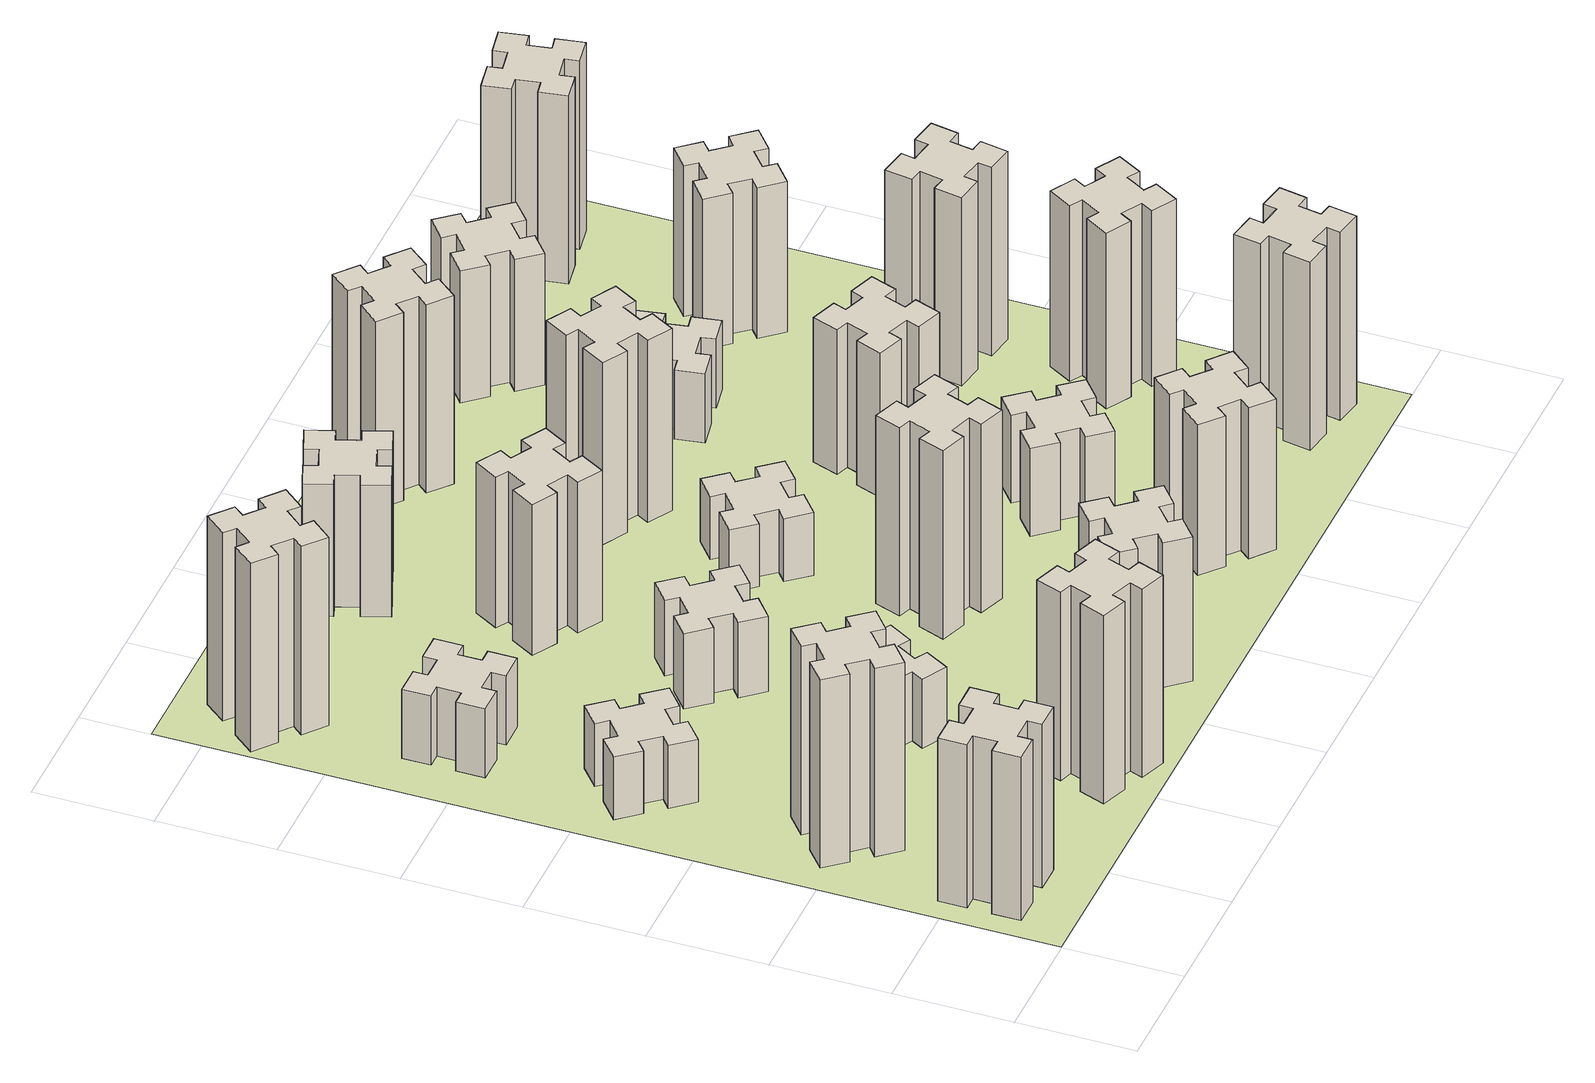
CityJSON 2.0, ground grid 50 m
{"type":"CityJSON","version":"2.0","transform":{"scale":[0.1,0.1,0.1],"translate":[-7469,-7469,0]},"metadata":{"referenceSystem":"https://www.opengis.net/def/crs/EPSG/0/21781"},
"CityObjects":{
"building1":{"type":"Building","attributes":{"class":"1000","function":"1000","usage":"1000","yearOfConstruction":2016,"roofType":"1000","measuredHeight":78,"storeysAboveGround":30,"storeysBelowGround":0},"geometry":[{"type":"Solid","lod":"1","boundaries":[[[[0,1,2,3,4,5,6,7,8,9,10,11,12,13,14,15,16,17,18,19]],[[17,16,20,21]],[[16,15,22,20]],[[15,14,23,22]],[[14,13,24,23]],[[13,12,25,24]],[[12,11,26,25]],[[11,10,27,26]],[[10,9,28,27]],[[9,8,29,28]],[[8,7,30,29]],[[7,6,31,30]],[[6,5,32,31]],[[5,4,33,32]],[[4,3,34,33]],[[3,2,35,34]],[[2,1,36,35]],[[1,0,37,36]],[[0,19,38,37]],[[19,18,39,38]],[[18,17,21,39]],[[24,25,26,27,28,29,30,31,32,33,34,35,36,37,38,39,21,20,22,23]]]]}]},
"building2":{"type":"Building","attributes":{"class":"1000","function":"1000","usage":"1000","yearOfConstruction":2016,"roofType":"1000","measuredHeight":90,"storeysAboveGround":30,"storeysBelowGround":0},"geometry":[{"type":"Solid","lod":"1","boundaries":[[[[40,41,42,43,44,45,46,47,48,49,50,51,52,53,54,55,56,57,58,59]],[[57,56,60,61]],[[56,55,62,60]],[[55,54,63,62]],[[54,53,64,63]],[[53,52,65,64]],[[52,51,66,65]],[[51,50,67,66]],[[50,49,68,67]],[[49,48,69,68]],[[48,47,70,69]],[[47,46,71,70]],[[46,45,72,71]],[[45,44,73,72]],[[44,43,74,73]],[[43,42,75,74]],[[42,41,76,75]],[[41,40,77,76]],[[40,59,78,77]],[[59,58,79,78]],[[58,57,61,79]],[[64,65,66,67,68,69,70,71,72,73,74,75,76,77,78,79,61,60,62,63]]]]}]},
"building3":{"type":"Building","attributes":{"class":"1000","function":"1000","usage":"1000","yearOfConstruction":2016,"roofType":"1000","measuredHeight":30,"storeysAboveGround":30,"storeysBelowGround":0},"geometry":[{"type":"Solid","lod":"1","boundaries":[[[[80,81,82,83,84,85,86,87,88,89,90,91,92,93,94,95,96,97,98,99]],[[97,96,100,101]],[[96,95,102,100]],[[95,94,103,102]],[[94,93,104,103]],[[93,92,105,104]],[[92,91,106,105]],[[91,90,107,106]],[[90,89,108,107]],[[89,88,109,108]],[[88,87,110,109]],[[87,86,111,110]],[[86,85,112,111]],[[85,84,113,112]],[[84,83,114,113]],[[83,82,115,114]],[[82,81,116,115]],[[81,80,117,116]],[[80,99,118,117]],[[99,98,119,118]],[[98,97,101,119]],[[104,105,106,107,108,109,110,111,112,113,114,115,116,117,118,119,101,100,102,103]]]]}]},
"building4":{"type":"Building","attributes":{"class":"1000","function":"1000","usage":"1000","yearOfConstruction":2016,"roofType":"1000","measuredHeight":33,"storeysAboveGround":30,"storeysBelowGround":0},"geometry":[{"type":"Solid","lod":"1","boundaries":[[[[120,121,122,123,124,125,126,127,128,129,130,131,132,133,134,135,136,137,138,139]],[[137,136,140,141]],[[136,135,142,140]],[[135,134,143,142]],[[134,133,144,143]],[[133,132,145,144]],[[132,131,146,145]],[[131,130,147,146]],[[130,129,148,147]],[[129,128,149,148]],[[128,127,150,149]],[[127,126,151,150]],[[126,125,152,151]],[[125,124,153,152]],[[124,123,154,153]],[[123,122,155,154]],[[122,121,156,155]],[[121,120,157,156]],[[120,139,158,157]],[[139,138,159,158]],[[138,137,141,159]],[[144,145,146,147,148,149,150,151,152,153,154,155,156,157,158,159,141,140,142,143]]]]}]},
"building5":{"type":"Building","attributes":{"class":"1000","function":"1000","usage":"1000","yearOfConstruction":2016,"roofType":"1000","measuredHeight":90,"storeysAboveGround":30,"storeysBelowGround":0},"geometry":[{"type":"Solid","lod":"1","boundaries":[[[[160,161,162,163,164,165,166,167,168,169,170,171,172,173,174,175,176,177,178,179]],[[177,176,180,181]],[[176,175,182,180]],[[175,174,183,182]],[[174,173,184,183]],[[173,172,185,184]],[[172,171,186,185]],[[171,170,187,186]],[[170,169,188,187]],[[169,168,189,188]],[[168,167,190,189]],[[167,166,191,190]],[[166,165,192,191]],[[165,164,193,192]],[[164,163,194,193]],[[163,162,195,194]],[[162,161,196,195]],[[161,160,197,196]],[[160,179,198,197]],[[179,178,199,198]],[[178,177,181,199]],[[184,185,186,187,188,189,190,191,192,193,194,195,196,197,198,199,181,180,182,183]]]]}]},
"building6":{"type":"Building","attributes":{"class":"1000","function":"1000","usage":"1000","yearOfConstruction":2016,"roofType":"1000","measuredHeight":90,"storeysAboveGround":30,"storeysBelowGround":0},"geometry":[{"type":"Solid","lod":"1","boundaries":[[[[200,201,202,203,204,205,206,207,208,209,210,211,212,213,214,215,216,217,218,219]],[[217,216,220,221]],[[216,215,222,220]],[[215,214,223,222]],[[214,213,224,223]],[[213,212,225,224]],[[212,211,226,225]],[[211,210,227,226]],[[210,209,228,227]],[[209,208,229,228]],[[208,207,230,229]],[[207,206,231,230]],[[206,205,232,231]],[[205,204,233,232]],[[204,203,234,233]],[[203,202,235,234]],[[202,201,236,235]],[[201,200,237,236]],[[200,219,238,237]],[[219,218,239,238]],[[218,217,221,239]],[[224,225,226,227,228,229,230,231,232,233,234,235,236,237,238,239,221,220,222,223]]]]}]},
"building7":{"type":"Building","attributes":{"class":"1000","function":"1000","usage":"1000","yearOfConstruction":2016,"roofType":"1000","measuredHeight":33,"storeysAboveGround":30,"storeysBelowGround":0},"geometry":[{"type":"Solid","lod":"1","boundaries":[[[[240,241,242,243,244,245,246,247,248,249,250,251,252,253,254,255,256,257,258,259]],[[257,256,260,261]],[[256,255,262,260]],[[255,254,263,262]],[[254,253,264,263]],[[253,252,265,264]],[[252,251,266,265]],[[251,250,267,266]],[[250,249,268,267]],[[249,248,269,268]],[[248,247,270,269]],[[247,246,271,270]],[[246,245,272,271]],[[245,244,273,272]],[[244,243,274,273]],[[243,242,275,274]],[[242,241,276,275]],[[241,240,277,276]],[[240,259,278,277]],[[259,258,279,278]],[[258,257,261,279]],[[264,265,266,267,268,269,270,271,272,273,274,275,276,277,278,279,261,260,262,263]]]]}]},
"building8":{"type":"Building","attributes":{"class":"1000","function":"1000","usage":"1000","yearOfConstruction":2016,"roofType":"1000","measuredHeight":36,"storeysAboveGround":30,"storeysBelowGround":0},"geometry":[{"type":"Solid","lod":"1","boundaries":[[[[280,281,282,283,284,285,286,287,288,289,290,291,292,293,294,295,296,297,298,299]],[[297,296,300,301]],[[296,295,302,300]],[[295,294,303,302]],[[294,293,304,303]],[[293,292,305,304]],[[292,291,306,305]],[[291,290,307,306]],[[290,289,308,307]],[[289,288,309,308]],[[288,287,310,309]],[[287,286,311,310]],[[286,285,312,311]],[[285,284,313,312]],[[284,283,314,313]],[[283,282,315,314]],[[282,281,316,315]],[[281,280,317,316]],[[280,299,318,317]],[[299,298,319,318]],[[298,297,301,319]],[[304,305,306,307,308,309,310,311,312,313,314,315,316,317,318,319,301,300,302,303]]]]}]},
"building9":{"type":"Building","attributes":{"class":"1000","function":"1000","usage":"1000","yearOfConstruction":2016,"roofType":"1000","measuredHeight":69,"storeysAboveGround":30,"storeysBelowGround":0},"geometry":[{"type":"Solid","lod":"1","boundaries":[[[[320,321,322,323,324,325,326,327,328,329,330,331,332,333,334,335,336,337,338,339]],[[337,336,340,341]],[[336,335,342,340]],[[335,334,343,342]],[[334,333,344,343]],[[333,332,345,344]],[[332,331,346,345]],[[331,330,347,346]],[[330,329,348,347]],[[329,328,349,348]],[[328,327,350,349]],[[327,326,351,350]],[[326,325,352,351]],[[325,324,353,352]],[[324,323,354,353]],[[323,322,355,354]],[[322,321,356,355]],[[321,320,357,356]],[[320,339,358,357]],[[339,338,359,358]],[[338,337,341,359]],[[344,345,346,347,348,349,350,351,352,353,354,355,356,357,358,359,341,340,342,343]]]]}]},
"building10":{"type":"Building","attributes":{"class":"1000","function":"1000","usage":"1000","yearOfConstruction":2016,"roofType":"1000","measuredHeight":72,"storeysAboveGround":30,"storeysBelowGround":0},"geometry":[{"type":"Solid","lod":"1","boundaries":[[[[360,361,362,363,364,365,366,367,368,369,370,371,372,373,374,375,376,377,378,379]],[[377,376,380,381]],[[376,375,382,380]],[[375,374,383,382]],[[374,373,384,383]],[[373,372,385,384]],[[372,371,386,385]],[[371,370,387,386]],[[370,369,388,387]],[[369,368,389,388]],[[368,367,390,389]],[[367,366,391,390]],[[366,365,392,391]],[[365,364,393,392]],[[364,363,394,393]],[[363,362,395,394]],[[362,361,396,395]],[[361,360,397,396]],[[360,379,398,397]],[[379,378,399,398]],[[378,377,381,399]],[[384,385,386,387,388,389,390,391,392,393,394,395,396,397,398,399,381,380,382,383]]]]}]},
"building11":{"type":"Building","attributes":{"class":"1000","function":"1000","usage":"1000","yearOfConstruction":2016,"roofType":"1000","measuredHeight":63,"storeysAboveGround":30,"storeysBelowGround":0},"geometry":[{"type":"Solid","lod":"1","boundaries":[[[[400,401,402,403,404,405,406,407,408,409,410,411,412,413,414,415,416,417,418,419]],[[417,416,420,421]],[[416,415,422,420]],[[415,414,423,422]],[[414,413,424,423]],[[413,412,425,424]],[[412,411,426,425]],[[411,410,427,426]],[[410,409,428,427]],[[409,408,429,428]],[[408,407,430,429]],[[407,406,431,430]],[[406,405,432,431]],[[405,404,433,432]],[[404,403,434,433]],[[403,402,435,434]],[[402,401,436,435]],[[401,400,437,436]],[[400,419,438,437]],[[419,418,439,438]],[[418,417,421,439]],[[424,425,426,427,428,429,430,431,432,433,434,435,436,437,438,439,421,420,422,423]]]]}]},
"building12":{"type":"Building","attributes":{"class":"1000","function":"1000","usage":"1000","yearOfConstruction":2016,"roofType":"1000","measuredHeight":90,"storeysAboveGround":30,"storeysBelowGround":0},"geometry":[{"type":"Solid","lod":"1","boundaries":[[[[440,441,442,443,444,445,446,447,448,449,450,451,452,453,454,455,456,457,458,459]],[[457,456,460,461]],[[456,455,462,460]],[[455,454,463,462]],[[454,453,464,463]],[[453,452,465,464]],[[452,451,466,465]],[[451,450,467,466]],[[450,449,468,467]],[[449,448,469,468]],[[448,447,470,469]],[[447,446,471,470]],[[446,445,472,471]],[[445,444,473,472]],[[444,443,474,473]],[[443,442,475,474]],[[442,441,476,475]],[[441,440,477,476]],[[440,459,478,477]],[[459,458,479,478]],[[458,457,461,479]],[[464,465,466,467,468,469,470,471,472,473,474,475,476,477,478,479,461,460,462,463]]]]}]},
"building13":{"type":"Building","attributes":{"class":"1000","function":"1000","usage":"1000","yearOfConstruction":2016,"roofType":"1000","measuredHeight":30,"storeysAboveGround":30,"storeysBelowGround":0},"geometry":[{"type":"Solid","lod":"1","boundaries":[[[[480,481,482,483,484,485,486,487,488,489,490,491,492,493,494,495,496,497,498,499]],[[497,496,500,501]],[[496,495,502,500]],[[495,494,503,502]],[[494,493,504,503]],[[493,492,505,504]],[[492,491,506,505]],[[491,490,507,506]],[[490,489,508,507]],[[489,488,509,508]],[[488,487,510,509]],[[487,486,511,510]],[[486,485,512,511]],[[485,484,513,512]],[[484,483,514,513]],[[483,482,515,514]],[[482,481,516,515]],[[481,480,517,516]],[[480,499,518,517]],[[499,498,519,518]],[[498,497,501,519]],[[504,505,506,507,508,509,510,511,512,513,514,515,516,517,518,519,501,500,502,503]]]]}]},
"building14":{"type":"Building","attributes":{"class":"1000","function":"1000","usage":"1000","yearOfConstruction":2016,"roofType":"1000","measuredHeight":72,"storeysAboveGround":30,"storeysBelowGround":0},"geometry":[{"type":"Solid","lod":"1","boundaries":[[[[520,521,522,523,524,525,526,527,528,529,530,531,532,533,534,535,536,537,538,539]],[[537,536,540,541]],[[536,535,542,540]],[[535,534,543,542]],[[534,533,544,543]],[[533,532,545,544]],[[532,531,546,545]],[[531,530,547,546]],[[530,529,548,547]],[[529,528,549,548]],[[528,527,550,549]],[[527,526,551,550]],[[526,525,552,551]],[[525,524,553,552]],[[524,523,554,553]],[[523,522,555,554]],[[522,521,556,555]],[[521,520,557,556]],[[520,539,558,557]],[[539,538,559,558]],[[538,537,541,559]],[[544,545,546,547,548,549,550,551,552,553,554,555,556,557,558,559,541,540,542,543]]]]}]},
"building15":{"type":"Building","attributes":{"class":"1000","function":"1000","usage":"1000","yearOfConstruction":2016,"roofType":"1000","measuredHeight":87,"storeysAboveGround":30,"storeysBelowGround":0},"geometry":[{"type":"Solid","lod":"1","boundaries":[[[[560,561,562,563,564,565,566,567,568,569,570,571,572,573,574,575,576,577,578,579]],[[577,576,580,581]],[[576,575,582,580]],[[575,574,583,582]],[[574,573,584,583]],[[573,572,585,584]],[[572,571,586,585]],[[571,570,587,586]],[[570,569,588,587]],[[569,568,589,588]],[[568,567,590,589]],[[567,566,591,590]],[[566,565,592,591]],[[565,564,593,592]],[[564,563,594,593]],[[563,562,595,594]],[[562,561,596,595]],[[561,560,597,596]],[[560,579,598,597]],[[579,578,599,598]],[[578,577,581,599]],[[584,585,586,587,588,589,590,591,592,593,594,595,596,597,598,599,581,580,582,583]]]]}]},
"building16":{"type":"Building","attributes":{"class":"1000","function":"1000","usage":"1000","yearOfConstruction":2016,"roofType":"1000","measuredHeight":90,"storeysAboveGround":30,"storeysBelowGround":0},"geometry":[{"type":"Solid","lod":"1","boundaries":[[[[600,601,602,603,604,605,606,607,608,609,610,611,612,613,614,615,616,617,618,619]],[[617,616,620,621]],[[616,615,622,620]],[[615,614,623,622]],[[614,613,624,623]],[[613,612,625,624]],[[612,611,626,625]],[[611,610,627,626]],[[610,609,628,627]],[[609,608,629,628]],[[608,607,630,629]],[[607,606,631,630]],[[606,605,632,631]],[[605,604,633,632]],[[604,603,634,633]],[[603,602,635,634]],[[602,601,636,635]],[[601,600,637,636]],[[600,619,638,637]],[[619,618,639,638]],[[618,617,621,639]],[[624,625,626,627,628,629,630,631,632,633,634,635,636,637,638,639,621,620,622,623]]]]}]},
"building17":{"type":"Building","attributes":{"class":"1000","function":"1000","usage":"1000","yearOfConstruction":2016,"roofType":"1000","measuredHeight":42,"storeysAboveGround":30,"storeysBelowGround":0},"geometry":[{"type":"Solid","lod":"1","boundaries":[[[[640,641,642,643,644,645,646,647,648,649,650,651,652,653,654,655,656,657,658,659]],[[657,656,660,661]],[[656,655,662,660]],[[655,654,663,662]],[[654,653,664,663]],[[653,652,665,664]],[[652,651,666,665]],[[651,650,667,666]],[[650,649,668,667]],[[649,648,669,668]],[[648,647,670,669]],[[647,646,671,670]],[[646,645,672,671]],[[645,644,673,672]],[[644,643,674,673]],[[643,642,675,674]],[[642,641,676,675]],[[641,640,677,676]],[[640,659,678,677]],[[659,658,679,678]],[[658,657,661,679]],[[664,665,666,667,668,669,670,671,672,673,674,675,676,677,678,679,661,660,662,663]]]]}]},
"building18":{"type":"Building","attributes":{"class":"1000","function":"1000","usage":"1000","yearOfConstruction":2016,"roofType":"1000","measuredHeight":69,"storeysAboveGround":30,"storeysBelowGround":0},"geometry":[{"type":"Solid","lod":"1","boundaries":[[[[680,681,682,683,684,685,686,687,688,689,690,691,692,693,694,695,696,697,698,699]],[[697,696,700,701]],[[696,695,702,700]],[[695,694,703,702]],[[694,693,704,703]],[[693,692,705,704]],[[692,691,706,705]],[[691,690,707,706]],[[690,689,708,707]],[[689,688,709,708]],[[688,687,710,709]],[[687,686,711,710]],[[686,685,712,711]],[[685,684,713,712]],[[684,683,714,713]],[[683,682,715,714]],[[682,681,716,715]],[[681,680,717,716]],[[680,699,718,717]],[[699,698,719,718]],[[698,697,701,719]],[[704,705,706,707,708,709,710,711,712,713,714,715,716,717,718,719,701,700,702,703]]]]}]},
"building19":{"type":"Building","attributes":{"class":"1000","function":"1000","usage":"1000","yearOfConstruction":2016,"roofType":"1000","measuredHeight":33,"storeysAboveGround":30,"storeysBelowGround":0},"geometry":[{"type":"Solid","lod":"1","boundaries":[[[[720,721,722,723,724,725,726,727,728,729,730,731,732,733,734,735,736,737,738,739]],[[737,736,740,741]],[[736,735,742,740]],[[735,734,743,742]],[[734,733,744,743]],[[733,732,745,744]],[[732,731,746,745]],[[731,730,747,746]],[[730,729,748,747]],[[729,728,749,748]],[[728,727,750,749]],[[727,726,751,750]],[[726,725,752,751]],[[725,724,753,752]],[[724,723,754,753]],[[723,722,755,754]],[[722,721,756,755]],[[721,720,757,756]],[[720,739,758,757]],[[739,738,759,758]],[[738,737,741,759]],[[744,745,746,747,748,749,750,751,752,753,754,755,756,757,758,759,741,740,742,743]]]]}]},
"building20":{"type":"Building","attributes":{"class":"1000","function":"1000","usage":"1000","yearOfConstruction":2016,"roofType":"1000","measuredHeight":90,"storeysAboveGround":30,"storeysBelowGround":0},"geometry":[{"type":"Solid","lod":"1","boundaries":[[[[760,761,762,763,764,765,766,767,768,769,770,771,772,773,774,775,776,777,778,779]],[[777,776,780,781]],[[776,775,782,780]],[[775,774,783,782]],[[774,773,784,783]],[[773,772,785,784]],[[772,771,786,785]],[[771,770,787,786]],[[770,769,788,787]],[[769,768,789,788]],[[768,767,790,789]],[[767,766,791,790]],[[766,765,792,791]],[[765,764,793,792]],[[764,763,794,793]],[[763,762,795,794]],[[762,761,796,795]],[[761,760,797,796]],[[760,779,798,797]],[[779,778,799,798]],[[778,777,781,799]],[[784,785,786,787,788,789,790,791,792,793,794,795,796,797,798,799,781,780,782,783]]]]}]},
"building21":{"type":"Building","attributes":{"class":"1000","function":"1000","usage":"1000","yearOfConstruction":2016,"roofType":"1000","measuredHeight":63,"storeysAboveGround":30,"storeysBelowGround":0},"geometry":[{"type":"Solid","lod":"1","boundaries":[[[[800,801,802,803,804,805,806,807,808,809,810,811,812,813,814,815,816,817,818,819]],[[817,816,820,821]],[[816,815,822,820]],[[815,814,823,822]],[[814,813,824,823]],[[813,812,825,824]],[[812,811,826,825]],[[811,810,827,826]],[[810,809,828,827]],[[809,808,829,828]],[[808,807,830,829]],[[807,806,831,830]],[[806,805,832,831]],[[805,804,833,832]],[[804,803,834,833]],[[803,802,835,834]],[[802,801,836,835]],[[801,800,837,836]],[[800,819,838,837]],[[819,818,839,838]],[[818,817,821,839]],[[824,825,826,827,828,829,830,831,832,833,834,835,836,837,838,839,821,820,822,823]]]]}]},
"building22":{"type":"Building","attributes":{"class":"1000","function":"1000","usage":"1000","yearOfConstruction":2016,"roofType":"1000","measuredHeight":84,"storeysAboveGround":30,"storeysBelowGround":0},"geometry":[{"type":"Solid","lod":"1","boundaries":[[[[840,841,842,843,844,845,846,847,848,849,850,851,852,853,854,855,856,857,858,859]],[[857,856,860,861]],[[856,855,862,860]],[[855,854,863,862]],[[854,853,864,863]],[[853,852,865,864]],[[852,851,866,865]],[[851,850,867,866]],[[850,849,868,867]],[[849,848,869,868]],[[848,847,870,869]],[[847,846,871,870]],[[846,845,872,871]],[[845,844,873,872]],[[844,843,874,873]],[[843,842,875,874]],[[842,841,876,875]],[[841,840,877,876]],[[840,859,878,877]],[[859,858,879,878]],[[858,857,861,879]],[[864,865,866,867,868,869,870,871,872,873,874,875,876,877,878,879,861,860,862,863]]]]}]},
"building23":{"type":"Building","attributes":{"class":"1000","function":"1000","usage":"1000","yearOfConstruction":2016,"roofType":"1000","measuredHeight":90,"storeysAboveGround":30,"storeysBelowGround":0},"geometry":[{"type":"Solid","lod":"1","boundaries":[[[[880,881,882,883,884,885,886,887,888,889,890,891,892,893,894,895,896,897,898,899]],[[897,896,900,901]],[[896,895,902,900]],[[895,894,903,902]],[[894,893,904,903]],[[893,892,905,904]],[[892,891,906,905]],[[891,890,907,906]],[[890,889,908,907]],[[889,888,909,908]],[[888,887,910,909]],[[887,886,911,910]],[[886,885,912,911]],[[885,884,913,912]],[[884,883,914,913]],[[883,882,915,914]],[[882,881,916,915]],[[881,880,917,916]],[[880,899,918,917]],[[899,898,919,918]],[[898,897,901,919]],[[904,905,906,907,908,909,910,911,912,913,914,915,916,917,918,919,901,900,902,903]]]]}]},
"building24":{"type":"Building","attributes":{"class":"1000","function":"1000","usage":"1000","yearOfConstruction":2016,"roofType":"1000","measuredHeight":72,"storeysAboveGround":30,"storeysBelowGround":0},"geometry":[{"type":"Solid","lod":"1","boundaries":[[[[920,921,922,923,924,925,926,927,928,929,930,931,932,933,934,935,936,937,938,939]],[[937,936,940,941]],[[936,935,942,940]],[[935,934,943,942]],[[934,933,944,943]],[[933,932,945,944]],[[932,931,946,945]],[[931,930,947,946]],[[930,929,948,947]],[[929,928,949,948]],[[928,927,950,949]],[[927,926,951,950]],[[926,925,952,951]],[[925,924,953,952]],[[924,923,954,953]],[[923,922,955,954]],[[922,921,956,955]],[[921,920,957,956]],[[920,939,958,957]],[[939,938,959,958]],[[938,937,941,959]],[[944,945,946,947,948,949,950,951,952,953,954,955,956,957,958,959,941,940,942,943]]]]}]},
"building25":{"type":"Building","attributes":{"class":"1000","function":"1000","usage":"1000","yearOfConstruction":2016,"roofType":"1000","measuredHeight":90,"storeysAboveGround":30,"storeysBelowGround":0},"geometry":[{"type":"Solid","lod":"1","boundaries":[[[[960,961,962,963,964,965,966,967,968,969,970,971,972,973,974,975,976,977,978,979]],[[977,976,980,981]],[[976,975,982,980]],[[975,974,983,982]],[[974,973,984,983]],[[973,972,985,984]],[[972,971,986,985]],[[971,970,987,986]],[[970,969,988,987]],[[969,968,989,988]],[[968,967,990,989]],[[967,966,991,990]],[[966,965,992,991]],[[965,964,993,992]],[[964,963,994,993]],[[963,962,995,994]],[[962,961,996,995]],[[961,960,997,996]],[[960,979,998,997]],[[979,978,999,998]],[[978,977,981,999]],[[984,985,986,987,988,989,990,991,992,993,994,995,996,997,998,999,981,980,982,983]]]]}]},
"landuse1":{"type":"LandUse","attributes":{"name":"plot1","function":"1010"},"geometry":[{"type":"MultiSurface","lod":"1","boundaries":[[[1000,1001,1002,1003]]]}]}
},
"vertices":[
[165,425,0],[165,325,0],[105,325,0],[105,205,0],[225,205,0],[225,265,0],[325,265,0],[325,205,0],[445,205,0],[445,325,0],[385,325,0],[385,425,0],[445,425,0],[445,545,0],[325,545,0],[325,485,0],[225,485,0],[225,545,0],[105,545,0],[105,425,0],[225,485,780],[225,545,780],[325,485,780],[325,545,780],[445,545,780],[445,425,780],[385,425,780],[385,325,780],[445,325,780],[445,205,780],[325,205,780],[325,265,780],[225,265,780],[225,205,780],[105,205,780],[105,325,780],[165,325,780],[165,425,780],[105,425,780],[105,545,780],
[492,1048,0],[427,1124,0],[473,1163,0],[396,1255,0],[304,1178,0],[343,1132,0],[266,1067,0],[228,1113,0],[136,1036,0],[213,944,0],[259,983,0],[323,906,0],[277,868,0],[354,776,0],[446,853,0],[408,899,0],[484,963,0],[523,917,0],[615,994,0],[538,1086,0],[484,963,900],[523,917,900],[408,899,900],[446,853,900],[354,776,900],[277,868,900],[323,906,900],[259,983,900],[213,944,900],[136,1036,900],[228,1113,900],[266,1067,900],[343,1132,900],[304,1178,900],[396,1255,900],[473,1163,900],[427,1124,900],[492,1048,900],[538,1086,900],[615,994,900],
[492,1888,0],[427,1964,0],[473,2003,0],[396,2095,0],[304,2018,0],[343,1972,0],[266,1907,0],[228,1953,0],[136,1876,0],[213,1784,0],[259,1823,0],[323,1746,0],[277,1708,0],[354,1616,0],[446,1693,0],[408,1739,0],[484,1803,0],[523,1757,0],[615,1834,0],[538,1926,0],[484,1803,300],[523,1757,300],[408,1739,300],[446,1693,300],[354,1616,300],[277,1708,300],[323,1746,300],[259,1823,300],[213,1784,300],[136,1876,300],[228,1953,300],[266,1907,300],[343,1972,300],[304,2018,300],[396,2095,300],[473,2003,300],[427,1964,300],[492,1888,300],[538,1926,300],[615,1834,300],
[485,2545,0],[485,2645,0],[545,2645,0],[545,2765,0],[425,2765,0],[425,2705,0],[325,2705,0],[325,2765,0],[205,2765,0],[205,2645,0],[265,2645,0],[265,2545,0],[205,2545,0],[205,2425,0],[325,2425,0],[325,2485,0],[425,2485,0],[425,2425,0],[545,2425,0],[545,2545,0],[425,2485,330],[425,2425,330],[325,2485,330],[325,2425,330],[205,2425,330],[205,2545,330],[265,2545,330],[265,2645,330],[205,2645,330],[205,2765,330],[325,2765,330],[325,2705,330],[425,2705,330],[425,2765,330],[545,2765,330],[545,2645,330],[485,2645,330],[485,2545,330],[545,2545,330],[545,2425,330],
[1029,360,0],[995,266,0],[939,287,0],[897,174,0],[1010,133,0],[1031,189,0],[1125,155,0],[1104,99,0],[1217,57,0],[1258,170,0],[1202,191,0],[1236,285,0],[1292,264,0],[1333,377,0],[1220,418,0],[1200,362,0],[1106,396,0],[1127,452,0],[1014,493,0],[973,380,0],[1106,396,900],[1127,452,900],[1200,362,900],[1220,418,900],[1333,377,900],[1292,264,900],[1236,285,900],[1202,191,900],[1258,170,900],[1217,57,900],[1104,99,900],[1125,155,900],[1031,189,900],[1010,133,900],[897,174,900],[939,287,900],[995,266,900],[1029,360,900],[973,380,900],[1014,493,900],
[384,3387,0],[308,3452,0],[346,3498,0],[254,3575,0],[177,3483,0],[223,3444,0],[159,3368,0],[113,3406,0],[36,3314,0],[128,3237,0],[166,3283,0],[243,3219,0],[204,3173,0],[296,3096,0],[373,3188,0],[327,3226,0],[392,3303,0],[438,3264,0],[515,3356,0],[423,3433,0],[392,3303,900],[438,3264,900],[327,3226,900],[373,3188,900],[296,3096,900],[204,3173,900],[243,3219,900],[166,3283,900],[128,3237,900],[36,3314,900],[113,3406,900],[159,3368,900],[223,3444,900],[177,3483,900],[254,3575,900],[346,3498,900],[308,3452,900],[384,3387,900],[423,3433,900],[515,3356,900],
[1086,1017,0],[1136,1104,0],[1188,1074,0],[1248,1178,0],[1144,1238,0],[1114,1186,0],[1027,1236,0],[1057,1288,0],[953,1348,0],[893,1244,0],[945,1214,0],[895,1127,0],[843,1157,0],[783,1053,0],[887,993,0],[917,1045,0],[1004,995,0],[974,943,0],[1078,883,0],[1138,987,0],[1004,995,330],[974,943,330],[917,1045,330],[887,993,330],[783,1053,330],[843,1157,330],[895,1127,330],[945,1214,330],[893,1244,330],[953,1348,330],[1057,1288,330],[1027,1236,330],[1114,1186,330],[1144,1238,330],[1248,1178,330],[1188,1074,330],[1136,1104,330],[1086,1017,330],[1138,987,330],[1078,883,330],
[1083,1972,0],[1006,1907,0],[968,1953,0],[876,1876,0],[953,1784,0],[999,1823,0],[1063,1746,0],[1017,1708,0],[1094,1616,0],[1186,1693,0],[1148,1739,0],[1224,1803,0],[1263,1757,0],[1355,1834,0],[1278,1926,0],[1232,1888,0],[1167,1964,0],[1213,2003,0],[1136,2095,0],[1044,2018,0],[1167,1964,360],[1213,2003,360],[1232,1888,360],[1278,1926,360],[1355,1834,360],[1263,1757,360],[1224,1803,360],[1148,1739,360],[1186,1693,360],[1094,1616,360],[1017,1708,360],[1063,1746,360],[999,1823,360],[953,1784,360],[876,1876,360],[968,1953,360],[1006,1907,360],[1083,1972,360],[1044,2018,360],[1136,2095,360],
[1639,343,0],[1703,266,0],[1657,228,0],[1734,136,0],[1826,213,0],[1788,259,0],[1864,323,0],[1903,277,0],[1995,354,0],[1918,446,0],[1872,408,0],[1807,484,0],[1853,523,0],[1776,615,0],[1684,538,0],[1723,492,0],[1646,427,0],[1608,473,0],[1516,396,0],[1593,304,0],[1646,427,690],[1608,473,690],[1723,492,690],[1684,538,690],[1776,615,690],[1853,523,690],[1807,484,690],[1872,408,690],[1918,446,690],[1995,354,690],[1903,277,690],[1864,323,690],[1788,259,690],[1826,213,690],[1734,136,690],[1657,228,690],[1703,266,690],[1639,343,690],[1593,304,690],[1516,396,690],
[1314,2666,0],[1227,2716,0],[1257,2768,0],[1153,2828,0],[1093,2724,0],[1145,2694,0],[1095,2607,0],[1043,2637,0],[983,2533,0],[1087,2473,0],[1117,2525,0],[1204,2475,0],[1174,2423,0],[1278,2363,0],[1338,2467,0],[1286,2497,0],[1336,2584,0],[1388,2554,0],[1448,2658,0],[1344,2718,0],[1336,2584,720],[1388,2554,720],[1286,2497,720],[1338,2467,720],[1278,2363,720],[1174,2423,720],[1204,2475,720],[1117,2525,720],[1087,2473,720],[983,2533,720],[1043,2637,720],[1095,2607,720],[1145,2694,720],[1093,2724,720],[1153,2828,720],[1257,2768,720],[1227,2716,720],[1314,2666,720],[1344,2718,720],[1448,2658,720],
[1125,3456,0],[1031,3422,0],[1010,3478,0],[897,3437,0],[939,3324,0],[995,3345,0],[1029,3251,0],[973,3230,0],[1014,3117,0],[1127,3159,0],[1106,3215,0],[1200,3249,0],[1220,3193,0],[1333,3234,0],[1292,3347,0],[1236,3326,0],[1202,3420,0],[1258,3440,0],[1217,3553,0],[1104,3512,0],[1202,3420,630],[1258,3440,630],[1236,3326,630],[1292,3347,630],[1333,3234,630],[1220,3193,630],[1200,3249,630],[1106,3215,630],[1127,3159,630],[1014,3117,630],[973,3230,630],[1029,3251,630],[995,3345,630],[939,3324,630],[897,3437,630],[1010,3478,630],[1031,3422,630],[1125,3456,630],[1104,3512,630],[1217,3553,630],
[1769,1300,0],[1735,1206,0],[1679,1227,0],[1637,1114,0],[1750,1073,0],[1771,1129,0],[1865,1095,0],[1844,1039,0],[1957,997,0],[1998,1110,0],[1942,1131,0],[1976,1225,0],[2032,1204,0],[2073,1317,0],[1960,1358,0],[1940,1302,0],[1846,1336,0],[1867,1392,0],[1754,1433,0],[1713,1320,0],[1846,1336,900],[1867,1392,900],[1940,1302,900],[1960,1358,900],[2073,1317,900],[2032,1204,900],[1976,1225,900],[1942,1131,900],[1998,1110,900],[1957,997,900],[1844,1039,900],[1865,1095,900],[1771,1129,900],[1750,1073,900],[1637,1114,900],[1679,1227,900],[1735,1206,900],[1769,1300,900],[1713,1320,900],[1754,1433,900],
[1972,1988,0],[1907,2064,0],[1953,2103,0],[1876,2195,0],[1784,2118,0],[1823,2072,0],[1746,2007,0],[1708,2053,0],[1616,1976,0],[1693,1884,0],[1739,1923,0],[1803,1846,0],[1757,1808,0],[1834,1716,0],[1926,1793,0],[1888,1839,0],[1964,1903,0],[2003,1857,0],[2095,1934,0],[2018,2026,0],[1964,1903,300],[2003,1857,300],[1888,1839,300],[1926,1793,300],[1834,1716,300],[1757,1808,300],[1803,1846,300],[1739,1923,300],[1693,1884,300],[1616,1976,300],[1708,2053,300],[1746,2007,300],[1823,2072,300],[1784,2118,300],[1876,2195,300],[1953,2103,300],[1907,2064,300],[1972,1988,300],[2018,2026,300],[2095,1934,300],
[2486,323,0],[2563,259,0],[2524,213,0],[2616,136,0],[2693,228,0],[2647,266,0],[2712,343,0],[2758,304,0],[2835,396,0],[2743,473,0],[2704,427,0],[2628,492,0],[2666,538,0],[2574,615,0],[2497,523,0],[2543,484,0],[2479,408,0],[2433,446,0],[2356,354,0],[2448,277,0],[2479,408,720],[2433,446,720],[2543,484,720],[2497,523,720],[2574,615,720],[2666,538,720],[2628,492,720],[2704,427,720],[2743,473,720],[2835,396,720],[2758,304,720],[2712,343,720],[2647,266,720],[2693,228,720],[2616,136,720],[2524,213,720],[2563,259,720],[2486,323,720],[2448,277,720],[2356,354,720],
[2026,2497,0],[2076,2584,0],[2128,2554,0],[2188,2658,0],[2084,2718,0],[2054,2666,0],[1967,2716,0],[1997,2768,0],[1893,2828,0],[1833,2724,0],[1885,2694,0],[1835,2607,0],[1783,2637,0],[1723,2533,0],[1827,2473,0],[1857,2525,0],[1944,2475,0],[1914,2423,0],[2018,2363,0],[2078,2467,0],[1944,2475,870],[1914,2423,870],[1857,2525,870],[1827,2473,870],[1723,2533,870],[1783,2637,870],[1835,2607,870],[1885,2694,870],[1833,2724,870],[1893,2828,870],[1997,2768,870],[1967,2716,870],[2054,2666,870],[2084,2718,870],[2188,2658,870],[2128,2554,870],[2076,2584,870],[2026,2497,870],[2078,2467,870],[2018,2363,870],
[1746,3383,0],[1823,3319,0],[1784,3273,0],[1876,3196,0],[1953,3288,0],[1907,3326,0],[1972,3403,0],[2018,3364,0],[2095,3456,0],[2003,3533,0],[1964,3487,0],[1888,3552,0],[1926,3598,0],[1834,3675,0],[1757,3583,0],[1803,3544,0],[1739,3468,0],[1693,3506,0],[1616,3414,0],[1708,3337,0],[1739,3468,900],[1693,3506,900],[1803,3544,900],[1757,3583,900],[1834,3675,900],[1926,3598,900],[1888,3552,900],[1964,3487,900],[2003,3533,900],[2095,3456,900],[2018,3364,900],[1972,3403,900],[1907,3326,900],[1953,3288,900],[1876,3196,900],[1784,3273,900],[1823,3319,900],[1746,3383,900],[1708,3337,900],[1616,3414,900],
[2563,1132,0],[2486,1067,0],[2448,1113,0],[2356,1036,0],[2433,944,0],[2479,983,0],[2543,906,0],[2497,868,0],[2574,776,0],[2666,853,0],[2628,899,0],[2704,963,0],[2743,917,0],[2835,994,0],[2758,1086,0],[2712,1048,0],[2647,1124,0],[2693,1163,0],[2616,1255,0],[2524,1178,0],[2647,1124,420],[2693,1163,420],[2712,1048,420],[2758,1086,420],[2835,994,420],[2743,917,420],[2704,963,420],[2628,899,420],[2666,853,420],[2574,776,420],[2497,868,420],[2543,906,420],[2479,983,420],[2433,944,420],[2356,1036,420],[2448,1113,420],[2486,1067,420],[2563,1132,420],[2524,1178,420],[2616,1255,420],
[2682,1671,0],[2716,1765,0],[2772,1744,0],[2813,1857,0],[2700,1898,0],[2680,1842,0],[2586,1876,0],[2607,1932,0],[2494,1973,0],[2453,1860,0],[2509,1840,0],[2475,1746,0],[2419,1767,0],[2377,1654,0],[2490,1613,0],[2511,1669,0],[2605,1635,0],[2584,1579,0],[2697,1537,0],[2738,1650,0],[2605,1635,690],[2584,1579,690],[2511,1669,690],[2490,1613,690],[2377,1654,690],[2419,1767,690],[2475,1746,690],[2509,1840,690],[2453,1860,690],[2494,1973,690],[2607,1932,690],[2586,1876,690],[2680,1842,690],[2700,1898,690],[2813,1857,690],[2772,1744,690],[2716,1765,690],[2682,1671,690],[2738,1650,690],[2697,1537,690],
[2478,2625,0],[2496,2527,0],[2437,2517,0],[2457,2398,0],[2576,2419,0],[2565,2478,0],[2664,2496,0],[2674,2437,0],[2792,2457,0],[2771,2576,0],[2712,2565,0],[2695,2664,0],[2754,2674,0],[2733,2792,0],[2615,2771,0],[2625,2712,0],[2527,2695,0],[2517,2754,0],[2398,2733,0],[2419,2615,0],[2527,2695,330],[2517,2754,330],[2625,2712,330],[2615,2771,330],[2733,2792,330],[2754,2674,330],[2695,2664,330],[2712,2565,330],[2771,2576,330],[2792,2457,330],[2674,2437,330],[2664,2496,330],[2565,2478,330],[2576,2419,330],[2457,2398,330],[2437,2517,330],[2496,2527,330],[2478,2625,330],[2419,2615,330],[2398,2733,330],
[3504,475,0],[3405,492,0],[3416,551,0],[3297,572,0],[3277,454,0],[3336,444,0],[3318,345,0],[3259,356,0],[3238,237,0],[3357,217,0],[3367,276,0],[3465,258,0],[3455,199,0],[3573,178,0],[3594,297,0],[3535,307,0],[3552,405,0],[3611,395,0],[3632,513,0],[3514,534,0],[3552,405,900],[3611,395,900],[3535,307,900],[3594,297,900],[3573,178,900],[3455,199,900],[3465,258,900],[3367,276,900],[3357,217,900],[3238,237,900],[3259,356,900],[3318,345,900],[3336,444,900],[3277,454,900],[3297,572,900],[3416,551,900],[3405,492,900],[3504,475,900],[3514,534,900],[3632,513,900],
[2712,3368,0],[2647,3444,0],[2693,3483,0],[2616,3575,0],[2524,3498,0],[2563,3452,0],[2486,3387,0],[2448,3433,0],[2356,3356,0],[2433,3264,0],[2479,3303,0],[2543,3226,0],[2497,3188,0],[2574,3096,0],[2666,3173,0],[2628,3219,0],[2704,3283,0],[2743,3237,0],[2835,3314,0],[2758,3406,0],[2704,3283,630],[2743,3237,630],[2628,3219,630],[2666,3173,630],[2574,3096,630],[2497,3188,630],[2543,3226,630],[2479,3303,630],[2433,3264,630],[2356,3356,630],[2448,3433,630],[2486,3387,630],[2563,3452,630],[2524,3498,630],[2616,3575,630],[2693,3483,630],[2647,3444,630],[2712,3368,630],[2758,3406,630],[2835,3314,630],
[3337,1045,0],[3424,995,0],[3394,943,0],[3498,883,0],[3558,987,0],[3506,1017,0],[3556,1104,0],[3608,1074,0],[3668,1178,0],[3564,1238,0],[3534,1186,0],[3447,1236,0],[3477,1288,0],[3373,1348,0],[3313,1244,0],[3365,1214,0],[3315,1127,0],[3263,1157,0],[3203,1053,0],[3307,993,0],[3315,1127,840],[3263,1157,840],[3365,1214,840],[3313,1244,840],[3373,1348,840],[3477,1288,840],[3447,1236,840],[3534,1186,840],[3564,1238,840],[3668,1178,840],[3608,1074,840],[3556,1104,840],[3506,1017,840],[3558,987,840],[3498,883,840],[3394,943,840],[3424,995,840],[3337,1045,840],[3307,993,840],[3203,1053,840],
[3267,1656,0],[3365,1638,0],[3355,1579,0],[3473,1558,0],[3494,1677,0],[3435,1687,0],[3452,1785,0],[3511,1775,0],[3532,1893,0],[3414,1914,0],[3404,1855,0],[3305,1872,0],[3316,1931,0],[3197,1952,0],[3177,1834,0],[3236,1824,0],[3218,1725,0],[3159,1736,0],[3138,1617,0],[3257,1597,0],[3218,1725,900],[3159,1736,900],[3236,1824,900],[3177,1834,900],[3197,1952,900],[3316,1931,900],[3305,1872,900],[3404,1855,900],[3414,1914,900],[3532,1893,900],[3511,1775,900],[3452,1785,900],[3435,1687,900],[3494,1677,900],[3473,1558,900],[3355,1579,900],[3365,1638,900],[3267,1656,900],[3257,1597,900],[3138,1617,900],
[3119,2563,0],[3183,2486,0],[3137,2448,0],[3214,2356,0],[3306,2433,0],[3268,2479,0],[3344,2543,0],[3383,2497,0],[3475,2574,0],[3398,2666,0],[3352,2628,0],[3287,2704,0],[3333,2743,0],[3256,2835,0],[3164,2758,0],[3203,2712,0],[3126,2647,0],[3088,2693,0],[2996,2616,0],[3073,2524,0],[3126,2647,720],[3088,2693,720],[3203,2712,720],[3164,2758,720],[3256,2835,720],[3333,2743,720],[3287,2704,720],[3352,2628,720],[3398,2666,720],[3475,2574,720],[3383,2497,720],[3344,2543,720],[3268,2479,720],[3306,2433,720],[3214,2356,720],[3137,2448,720],[3183,2486,720],[3119,2563,720],[3073,2524,720],[2996,2616,720],
[3218,3465,0],[3236,3367,0],[3177,3357,0],[3197,3238,0],[3316,3259,0],[3305,3318,0],[3404,3336,0],[3414,3277,0],[3532,3297,0],[3511,3416,0],[3452,3405,0],[3435,3504,0],[3494,3514,0],[3473,3632,0],[3355,3611,0],[3365,3552,0],[3267,3535,0],[3257,3594,0],[3138,3573,0],[3159,3455,0],[3267,3535,900],[3257,3594,900],[3365,3552,900],[3355,3611,900],[3473,3632,900],[3494,3514,900],[3435,3504,900],[3452,3405,900],[3511,3416,900],[3532,3297,900],[3414,3277,900],[3404,3336,900],[3305,3318,900],[3316,3259,900],[3197,3238,900],[3177,3357,900],[3236,3367,900],[3218,3465,900],[3159,3455,900],[3138,3573,900],
[5,3705,0],[3705,3705,0],[3705,5,0],[5,5,0]
]}
